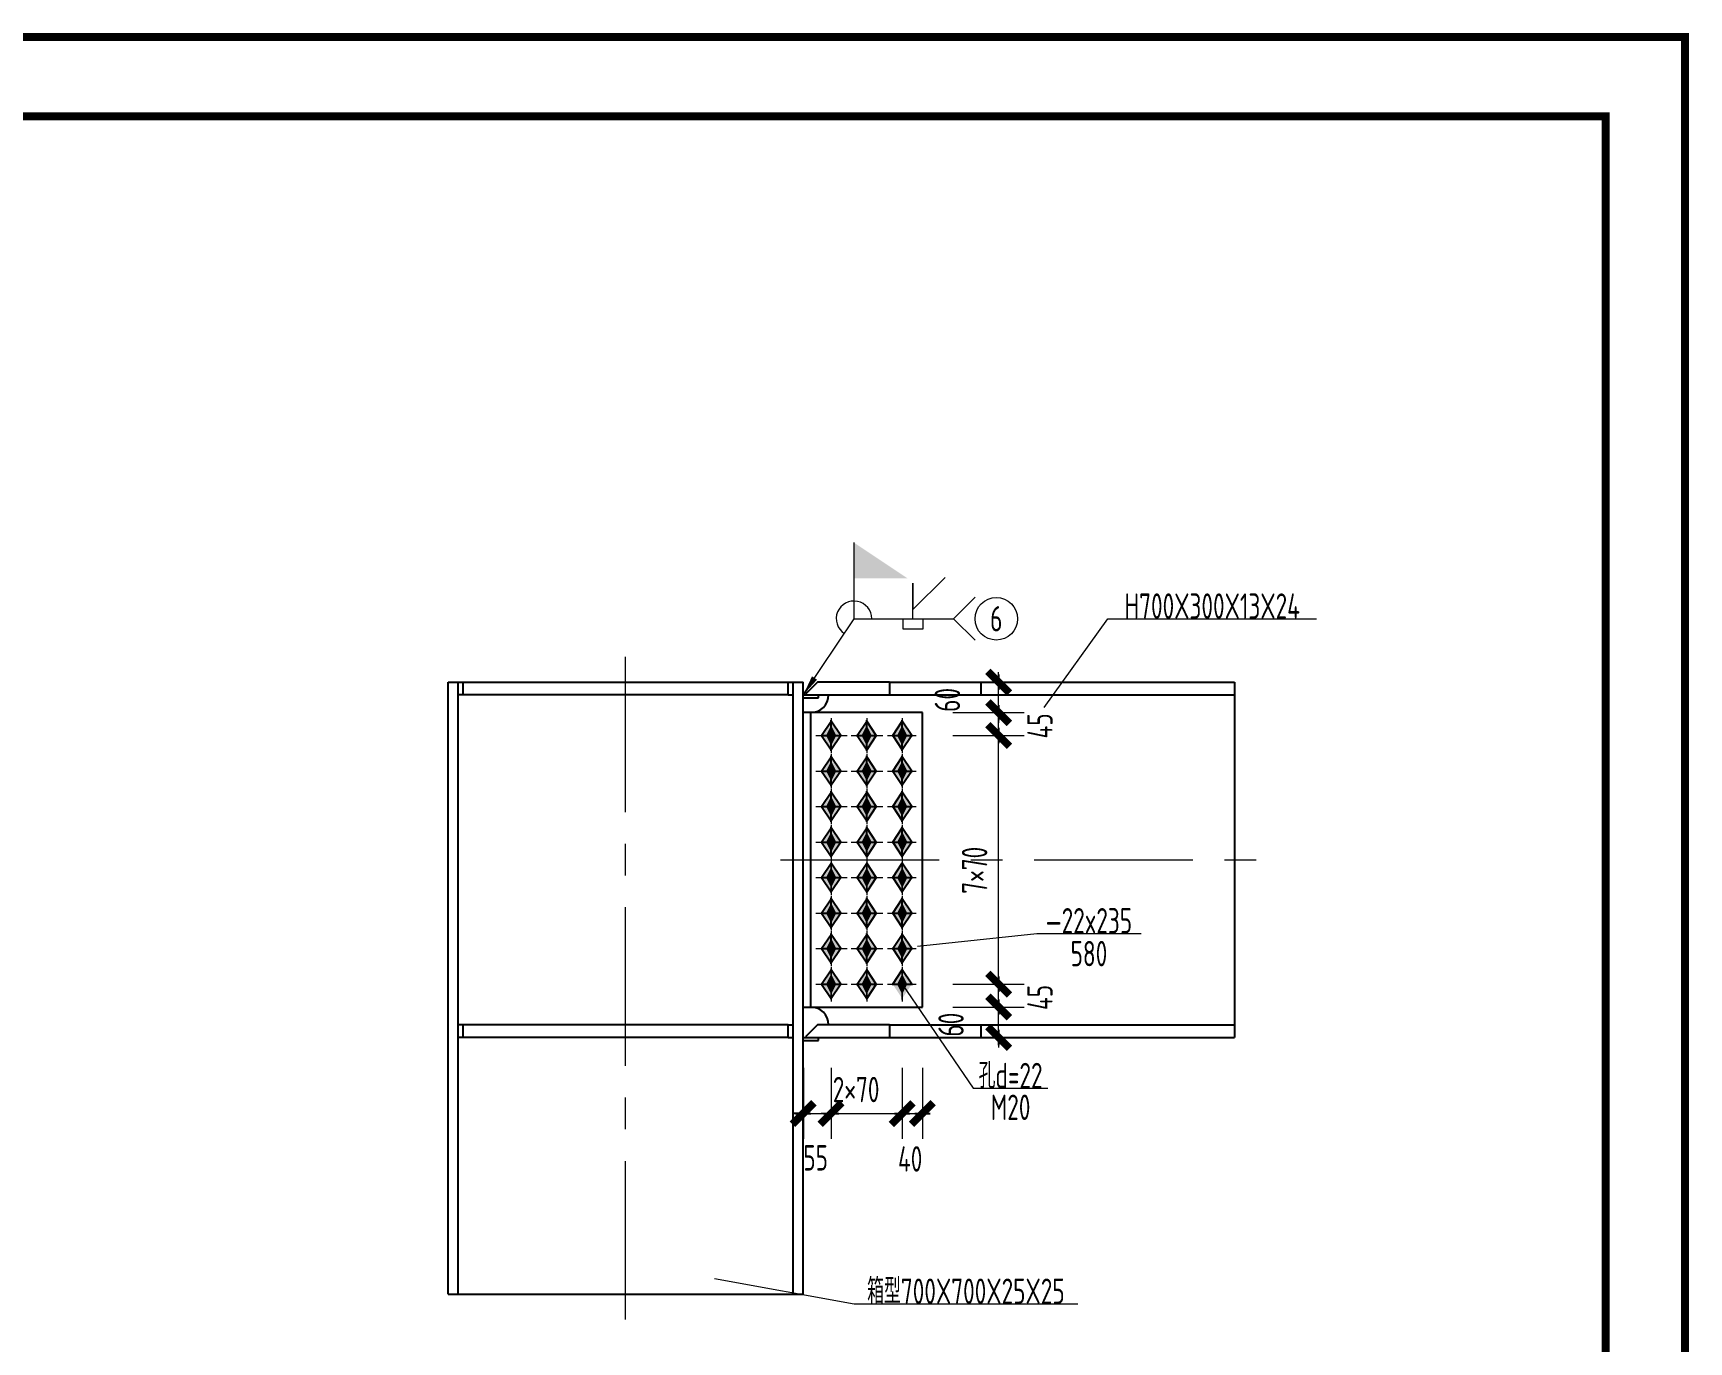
# Model space of a CAD drawing. Extents: x 31132 to 885236, y 345273 to 1212165.
# Drawn here: x 265900 to 278950, y 436797 to 447112 of the extents above; entities that cross this region are included whole.
import ezdxf
from ezdxf.enums import TextEntityAlignment as Align

# ---------------------------------------------------------------- set-up
doc = ezdxf.new("R2010")
doc.units = 0
doc.header["$LTSCALE"] = 1000
doc.linetypes.add('CENTER', pattern=[2, 1.25, -0.25, 0.25, -0.25])
doc.layers.get('0').update_dxf_attribs({"linetype": 'CONTINUOUS'})
doc.layers.add('AXIS', color=253, linetype='CENTER')
doc.layers.add('TK', color=4, linetype='CONTINUOUS')
doc.styles.add('StTextStyle', font='yjkeng.shx', dxfattribs={"width": 0.7, "height": 250, "bigfont": 'yjkchn.shx'})
doc.styles.add('StTextStyleDim', font='yjkeng.shx', dxfattribs={"width": 0.7, "height": 50, "bigfont": 'yjkchn.shx'})

# ---------------------------------------------------------------- blocks, each defined once
blk = doc.blocks.new('Studio2')
blk.add_line((-200, 0), (200, 0))
blk.add_lwpolyline([(-106, -106, 60, 60, 0), (106, 106, 100, 100, 0)], format="xyseb")
blk = doc.blocks.new('_ArchTick')
at = {"color": 0, "linetype": 'ByBlock', "const_width": 0.5}
blk.add_lwpolyline([(-0.71, -0.71), (0.71, 0.71)], dxfattribs=at)

msp = doc.modelspace()

# ---------------------------------------------------------------- linework, layer by layer
at = {"color": 4, "linetype": 'ByBlock', "lineweight": 13}
for p, q in [((272370.06, 442496.09), (272370.06, 443096.09)), ((272834.06, 442568.09), (273088.61, 442822.65)), ((272834.06, 442496.09), (272834.06, 442776.09)), ((272834.06, 442776.09), (272834.06, 442568.09)), ((273323.76, 442665.8), (273154.06, 442496.09)), ((271970.06, 441896.09), (272370.06, 442496.09)), ((272370.06, 442496.09), (273154.06, 442496.09)), ((272754.06, 442496.09), (272754.06, 442416.09)), ((272754.06, 442416.09), (272914.06, 442416.09)), ((272914.06, 442416.09), (272914.06, 442496.09)), ((273154.06, 442496.09), (273323.76, 442326.39)), ((273870.06, 441796.09), (274370.06, 442496.09)), ((274370.06, 442496.09), (276016.46, 442496.09)), ((273510.06, 441996.09), (273510.06, 442076.09)), ((273510.06, 441756.09), (273510.06, 441996.09)), ((272190.06, 441712.71), (272190.06, 441439.48)), ((272470.06, 441712.71), (272470.06, 441439.48)), ((272750.06, 441712.71), (272750.06, 441439.48)), ((273150.06, 441756.09), (273710.06, 441756.09)), ((273150.06, 441756.09), (273710.06, 441756.09)), ((273510.06, 441576.09), (273510.06, 441756.09)), ((273510.06, 441756.09), (273510.06, 441676.09)), ((272068.46, 441576.09), (272317.2, 441576.09)), ((272348.18, 441576.09), (272596.52, 441576.09)), ((272634.16, 441576.09), (272860.04, 441576.09)), ((273150.06, 441576.09), (273710.06, 441576.09)), ((273150.06, 441576.09), (273710.06, 441576.09)), ((273510.06, 439616.09), (273510.06, 441576.09)), ((272190.06, 441432.71), (272190.06, 441159.48)), ((272470.06, 441432.71), (272470.06, 441159.48)), ((272750.06, 441432.71), (272750.06, 441159.48)), ((272068.46, 441296.09), (272317.2, 441296.09)), ((272348.18, 441296.09), (272596.52, 441296.09)), ((272634.16, 441296.09), (272860.04, 441296.09)), ((272190.06, 441152.71), (272190.06, 440879.48)), ((272470.06, 441152.71), (272470.06, 440879.48)), ((272750.06, 441152.71), (272750.06, 440879.48)), ((272068.46, 441016.09), (272317.2, 441016.09)), ((272348.18, 441016.09), (272596.52, 441016.09)), ((272634.16, 441016.09), (272860.04, 441016.09)), ((272190.06, 440872.71), (272190.06, 440599.48)), ((272470.06, 440872.71), (272470.06, 440599.48)), ((272750.06, 440872.71), (272750.06, 440599.48)), ((272068.46, 440736.09), (272317.2, 440736.09)), ((272348.18, 440736.09), (272596.52, 440736.09)), ((272634.16, 440736.09), (272860.04, 440736.09)), ((272190.06, 440592.71), (272190.06, 440319.48)), ((272470.06, 440592.71), (272470.06, 440319.48)), ((272750.06, 440592.71), (272750.06, 440319.48)), ((272190.06, 440336.09), (272190.06, 440576.09)), ((272190.06, 440336.09), (272190.06, 440576.09)), ((272190.06, 440336.09), (272190.06, 440576.09)), ((272470.06, 440336.09), (272470.06, 440576.09)), ((272470.06, 440336.09), (272470.06, 440576.09)), ((272470.06, 440336.09), (272470.06, 440576.09)), ((272750.06, 440336.09), (272750.06, 440576.09)), ((272750.06, 440336.09), (272750.06, 440576.09)), ((272750.06, 440336.09), (272750.06, 440576.09)), ((272068.46, 440456.09), (272317.2, 440456.09)), ((272348.18, 440456.09), (272596.52, 440456.09)), ((272634.16, 440456.09), (272860.04, 440456.09)), ((272190.06, 440312.71), (272190.06, 440039.48)), ((272470.06, 440312.71), (272470.06, 440039.48)), ((272750.06, 440312.71), (272750.06, 440039.48)), ((272068.46, 440176.09), (272317.2, 440176.09)), ((272348.18, 440176.09), (272596.52, 440176.09)), ((272634.16, 440176.09), (272860.04, 440176.09)), ((272190.06, 440032.71), (272190.06, 439759.48)), ((272190.06, 440032.71), (272190.06, 439759.48)), ((272470.06, 440032.71), (272470.06, 439759.48)), ((272750.06, 440032.71), (272750.06, 439759.48)), ((272870.06, 439916.09), (273810.06, 440016.09)), ((273810.06, 440016.09), (274633.26, 440016.09)), ((272068.18, 439896.09), (272316.52, 439896.09)), ((272348.18, 439896.09), (272596.52, 439896.09)), ((272634.16, 439896.09), (272860.04, 439896.09)), ((272190.06, 439752.71), (272190.06, 439479.48)), ((272190.06, 439496.09), (272190.06, 439736.09)), ((272190.06, 439496.09), (272190.06, 439736.09)), ((272190.06, 439496.09), (272190.06, 439736.09)), ((272470.06, 439752.71), (272470.06, 439479.48)), ((272470.06, 439496.09), (272470.06, 439736.09)), ((272470.06, 439496.09), (272470.06, 439736.09)), ((272470.06, 439496.09), (272470.06, 439736.09)), ((272750.06, 439752.71), (272750.06, 439479.48)), ((272750.06, 439496.09), (272750.06, 439736.09)), ((272750.06, 439496.09), (272750.06, 439736.09)), ((272750.06, 439496.09), (272750.06, 439736.09)), ((272068.46, 439616.09), (272317.2, 439616.09)), ((272348.18, 439616.09), (272596.52, 439616.09)), ((272634.16, 439616.09), (272860.04, 439616.09)), ((272750.06, 439616.09), (273310.06, 438796.09)), ((273150.06, 439616.09), (273710.06, 439616.09)), ((273150.06, 439616.09), (273710.06, 439616.09)), ((273510.06, 439436.09), (273510.06, 439616.09)), ((273150.06, 439436.09), (273710.06, 439436.09)), ((273150.06, 439436.09), (273710.06, 439436.09)), ((273510.06, 439436.09), (273510.06, 439516.09)), ((273510.06, 439196.09), (273510.06, 439436.09)), ((273510.06, 439196.09), (273510.06, 439116.09)), ((272190.06, 438956.09), (272190.06, 438396.09)), ((272190.06, 438956.09), (272190.06, 438396.09)), ((272750.06, 438956.09), (272750.06, 438396.09)), ((272750.06, 438956.09), (272750.06, 438396.09)), ((272910.06, 438956.09), (272910.06, 438396.09)), ((273310.06, 438796.09), (273898.06, 438796.09)), ((271970.06, 438596.09), (272190.06, 438596.09)), ((272190.06, 438596.09), (272110.06, 438596.09)), ((272190.06, 438596.09), (272270.06, 438596.09)), ((272190.06, 438596.09), (272750.06, 438596.09)), ((272750.06, 438596.09), (272830.06, 438596.09)), ((272750.06, 438596.09), (272910.06, 438596.09)), ((271270.06, 437296.09), (272370.06, 437096.09)), ((272370.06, 437096.09), (274134.06, 437096.09))]:
    msp.add_line(p, q, dxfattribs=at)
at = {"color": 4, "linetype": 'ByBlock'}
for p, q in [((271970.06, 441896.09), (272058.81, 442029.22)), ((269170.06, 437172.09), (269170.06, 441996.09)), ((269170.06, 441996.09), (271970.06, 441996.09)), ((269250.06, 437172.09), (269250.06, 441996.09)), ((269290.06, 441896.09), (269250.06, 441896.09)), ((269290.06, 441896.09), (269290.06, 441996.09)), ((271850.06, 441896.09), (269290.06, 441896.09)), ((271850.06, 441896.09), (271850.06, 441996.09)), ((271850.06, 441896.09), (271890.06, 441896.09)), ((271890.06, 437172.09), (271890.06, 441996.09)), ((271970.06, 437172.09), (271970.06, 441996.09)), ((271970.06, 441896.09), (272090.06, 441896.09)), ((272082.06, 441996.09), (271990.06, 441904.09)), ((271990.06, 441904.09), (271990.06, 441896.09)), ((271990.06, 441896.09), (272650.06, 441896.09)), ((272650.06, 441996.09), (272082.06, 441996.09)), ((272090.06, 441872.09), (272090.06, 441896.09)), ((272650.06, 441996.09), (272650.06, 441896.09)), ((272650.06, 441996.09), (273370.06, 441996.09)), ((272650.06, 441896.09), (273370.06, 441896.09)), ((273150.06, 441996.09), (273710.06, 441996.09)), ((273370.06, 441996.09), (275370.06, 441996.09)), ((273370.06, 441996.09), (273370.06, 441896.09)), ((273370.06, 441896.09), (275370.06, 441896.09)), ((275370.06, 441996.09), (275370.06, 441896.09)), ((275370.06, 441896.09), (275370.06, 439296.09)), ((271970.06, 441872.09), (272090.06, 441872.09)), ((272030.06, 441756.09), (271970.06, 441756.09)), ((272910.06, 441756.09), (271970.06, 441756.09)), ((272030.06, 439436.09), (272030.06, 441756.09)), ((272115.06, 441576.09), (272190.06, 441688.59)), ((272190.06, 441456.09), (272190.06, 441696.09)), ((272190.06, 441456.09), (272190.06, 441696.09)), ((272190.06, 441456.09), (272190.06, 441696.09)), ((272265.06, 441576.09), (272190.06, 441688.59)), ((272395.06, 441576.09), (272470.06, 441688.59)), ((272470.06, 441456.09), (272470.06, 441696.09)), ((272470.06, 441456.09), (272470.06, 441696.09)), ((272470.06, 441456.09), (272470.06, 441696.09)), ((272545.06, 441576.09), (272470.06, 441688.59)), ((272675.06, 441576.09), (272750.06, 441688.59)), ((272750.06, 441456.09), (272750.06, 441696.09)), ((272750.06, 441456.09), (272750.06, 441696.09)), ((272750.06, 441456.09), (272750.06, 441696.09)), ((272825.06, 441576.09), (272750.06, 441688.59)), ((272910.06, 439436.09), (272910.06, 441756.09)), ((272110.06, 441576.09), (272270.06, 441576.09)), ((272110.06, 441576.09), (272270.06, 441576.09)), ((272110.06, 441576.09), (272270.06, 441576.09)), ((272115.06, 441576.09), (272190.06, 441463.59)), ((272265.06, 441576.09), (272190.06, 441463.59)), ((272390.06, 441576.09), (272550.06, 441576.09)), ((272390.06, 441576.09), (272550.06, 441576.09)), ((272390.06, 441576.09), (272550.06, 441576.09)), ((272395.06, 441576.09), (272470.06, 441463.59)), ((272545.06, 441576.09), (272470.06, 441463.59)), ((272670.06, 441576.09), (272830.06, 441576.09)), ((272670.06, 441576.09), (272830.06, 441576.09)), ((272670.06, 441576.09), (272830.06, 441576.09)), ((272675.06, 441576.09), (272750.06, 441463.59)), ((272825.06, 441576.09), (272750.06, 441463.59)), ((272115.06, 441296.09), (272190.06, 441408.59)), ((272190.06, 441176.09), (272190.06, 441416.09)), ((272190.06, 441176.09), (272190.06, 441416.09)), ((272190.06, 441176.09), (272190.06, 441416.09)), ((272265.06, 441296.09), (272190.06, 441408.59)), ((272395.06, 441296.09), (272470.06, 441408.59)), ((272470.06, 441176.09), (272470.06, 441416.09)), ((272470.06, 441176.09), (272470.06, 441416.09)), ((272470.06, 441176.09), (272470.06, 441416.09)), ((272545.06, 441296.09), (272470.06, 441408.59)), ((272675.06, 441296.09), (272750.06, 441408.59)), ((272750.06, 441176.09), (272750.06, 441416.09)), ((272750.06, 441176.09), (272750.06, 441416.09)), ((272750.06, 441176.09), (272750.06, 441416.09)), ((272825.06, 441296.09), (272750.06, 441408.59)), ((272110.06, 441296.09), (272270.06, 441296.09)), ((272110.06, 441296.09), (272270.06, 441296.09)), ((272110.06, 441296.09), (272270.06, 441296.09)), ((272115.06, 441296.09), (272190.06, 441183.59)), ((272265.06, 441296.09), (272190.06, 441183.59)), ((272390.06, 441296.09), (272550.06, 441296.09)), ((272390.06, 441296.09), (272550.06, 441296.09)), ((272390.06, 441296.09), (272550.06, 441296.09)), ((272395.06, 441296.09), (272470.06, 441183.59)), ((272545.06, 441296.09), (272470.06, 441183.59)), ((272670.06, 441296.09), (272830.06, 441296.09)), ((272670.06, 441296.09), (272830.06, 441296.09)), ((272670.06, 441296.09), (272830.06, 441296.09)), ((272675.06, 441296.09), (272750.06, 441183.59)), ((272825.06, 441296.09), (272750.06, 441183.59)), ((272115.06, 441016.09), (272190.06, 441128.59)), ((272190.06, 440896.09), (272190.06, 441136.09)), ((272190.06, 440896.09), (272190.06, 441136.09)), ((272190.06, 440896.09), (272190.06, 441136.09)), ((272265.06, 441016.09), (272190.06, 441128.59)), ((272395.06, 441016.09), (272470.06, 441128.59)), ((272470.06, 440896.09), (272470.06, 441136.09)), ((272470.06, 440896.09), (272470.06, 441136.09)), ((272470.06, 440896.09), (272470.06, 441136.09)), ((272545.06, 441016.09), (272470.06, 441128.59)), ((272675.06, 441016.09), (272750.06, 441128.59)), ((272750.06, 440896.09), (272750.06, 441136.09)), ((272750.06, 440896.09), (272750.06, 441136.09)), ((272750.06, 440896.09), (272750.06, 441136.09)), ((272825.06, 441016.09), (272750.06, 441128.59)), ((272110.06, 441016.09), (272270.06, 441016.09)), ((272110.06, 441016.09), (272270.06, 441016.09)), ((272110.06, 441016.09), (272270.06, 441016.09)), ((272115.06, 441016.09), (272190.06, 440903.59)), ((272265.06, 441016.09), (272190.06, 440903.59)), ((272390.06, 441016.09), (272550.06, 441016.09)), ((272390.06, 441016.09), (272550.06, 441016.09)), ((272390.06, 441016.09), (272550.06, 441016.09)), ((272395.06, 441016.09), (272470.06, 440903.59)), ((272545.06, 441016.09), (272470.06, 440903.59)), ((272670.06, 441016.09), (272830.06, 441016.09)), ((272670.06, 441016.09), (272830.06, 441016.09)), ((272670.06, 441016.09), (272830.06, 441016.09)), ((272675.06, 441016.09), (272750.06, 440903.59)), ((272825.06, 441016.09), (272750.06, 440903.59)), ((272115.06, 440736.09), (272190.06, 440848.59)), ((272190.06, 440616.09), (272190.06, 440856.09)), ((272190.06, 440616.09), (272190.06, 440856.09)), ((272190.06, 440616.09), (272190.06, 440856.09)), ((272265.06, 440736.09), (272190.06, 440848.59)), ((272395.06, 440736.09), (272470.06, 440848.59)), ((272470.06, 440616.09), (272470.06, 440856.09)), ((272470.06, 440616.09), (272470.06, 440856.09)), ((272470.06, 440616.09), (272470.06, 440856.09)), ((272545.06, 440736.09), (272470.06, 440848.59)), ((272675.06, 440736.09), (272750.06, 440848.59)), ((272750.06, 440616.09), (272750.06, 440856.09)), ((272750.06, 440616.09), (272750.06, 440856.09)), ((272750.06, 440616.09), (272750.06, 440856.09)), ((272825.06, 440736.09), (272750.06, 440848.59)), ((272110.06, 440736.09), (272270.06, 440736.09)), ((272110.06, 440736.09), (272270.06, 440736.09)), ((272110.06, 440736.09), (272270.06, 440736.09)), ((272115.06, 440736.09), (272190.06, 440623.59)), ((272265.06, 440736.09), (272190.06, 440623.59)), ((272390.06, 440736.09), (272550.06, 440736.09)), ((272390.06, 440736.09), (272550.06, 440736.09)), ((272390.06, 440736.09), (272550.06, 440736.09)), ((272395.06, 440736.09), (272470.06, 440623.59)), ((272545.06, 440736.09), (272470.06, 440623.59)), ((272670.06, 440736.09), (272830.06, 440736.09)), ((272670.06, 440736.09), (272830.06, 440736.09)), ((272670.06, 440736.09), (272830.06, 440736.09)), ((272675.06, 440736.09), (272750.06, 440623.59)), ((272825.06, 440736.09), (272750.06, 440623.59)), ((272115.06, 440456.09), (272190.06, 440568.59)), ((272265.06, 440456.09), (272190.06, 440568.59)), ((272395.06, 440456.09), (272470.06, 440568.59)), ((272545.06, 440456.09), (272470.06, 440568.59)), ((272675.06, 440456.09), (272750.06, 440568.59)), ((272825.06, 440456.09), (272750.06, 440568.59)), ((272110.06, 440456.09), (272270.06, 440456.09)), ((272110.06, 440456.09), (272270.06, 440456.09)), ((272110.06, 440456.09), (272270.06, 440456.09)), ((272115.06, 440456.09), (272190.06, 440343.59)), ((272265.06, 440456.09), (272190.06, 440343.59)), ((272390.06, 440456.09), (272550.06, 440456.09)), ((272390.06, 440456.09), (272550.06, 440456.09)), ((272390.06, 440456.09), (272550.06, 440456.09)), ((272395.06, 440456.09), (272470.06, 440343.59)), ((272545.06, 440456.09), (272470.06, 440343.59)), ((272670.06, 440456.09), (272830.06, 440456.09)), ((272670.06, 440456.09), (272830.06, 440456.09)), ((272670.06, 440456.09), (272830.06, 440456.09)), ((272675.06, 440456.09), (272750.06, 440343.59)), ((272825.06, 440456.09), (272750.06, 440343.59)), ((272115.06, 440176.09), (272190.06, 440288.59)), ((272190.06, 440056.09), (272190.06, 440296.09)), ((272190.06, 440056.09), (272190.06, 440296.09)), ((272190.06, 440056.09), (272190.06, 440296.09)), ((272265.06, 440176.09), (272190.06, 440288.59)), ((272395.06, 440176.09), (272470.06, 440288.59)), ((272470.06, 440056.09), (272470.06, 440296.09)), ((272470.06, 440056.09), (272470.06, 440296.09)), ((272470.06, 440056.09), (272470.06, 440296.09)), ((272545.06, 440176.09), (272470.06, 440288.59)), ((272675.06, 440176.09), (272750.06, 440288.59)), ((272750.06, 440056.09), (272750.06, 440296.09)), ((272750.06, 440056.09), (272750.06, 440296.09)), ((272750.06, 440056.09), (272750.06, 440296.09)), ((272825.06, 440176.09), (272750.06, 440288.59)), ((272110.06, 440176.09), (272270.06, 440176.09)), ((272110.06, 440176.09), (272270.06, 440176.09)), ((272110.06, 440176.09), (272270.06, 440176.09)), ((272115.06, 440176.09), (272190.06, 440063.59)), ((272265.06, 440176.09), (272190.06, 440063.59)), ((272390.06, 440176.09), (272550.06, 440176.09)), ((272390.06, 440176.09), (272550.06, 440176.09)), ((272390.06, 440176.09), (272550.06, 440176.09)), ((272395.06, 440176.09), (272470.06, 440063.59)), ((272545.06, 440176.09), (272470.06, 440063.59)), ((272670.06, 440176.09), (272830.06, 440176.09)), ((272670.06, 440176.09), (272830.06, 440176.09)), ((272670.06, 440176.09), (272830.06, 440176.09)), ((272675.06, 440176.09), (272750.06, 440063.59)), ((272825.06, 440176.09), (272750.06, 440063.59)), ((272115.06, 439896.09), (272190.06, 440008.59)), ((272190.06, 439776.09), (272190.06, 440016.09)), ((272190.06, 439776.09), (272190.06, 440016.09)), ((272190.06, 439776.09), (272190.06, 440016.09)), ((272265.06, 439896.09), (272190.06, 440008.59)), ((272395.06, 439896.09), (272470.06, 440008.59)), ((272470.06, 439776.09), (272470.06, 440016.09)), ((272470.06, 439776.09), (272470.06, 440016.09)), ((272470.06, 439776.09), (272470.06, 440016.09)), ((272545.06, 439896.09), (272470.06, 440008.59)), ((272675.06, 439896.09), (272750.06, 440008.59)), ((272750.06, 439776.09), (272750.06, 440016.09)), ((272750.06, 439776.09), (272750.06, 440016.09)), ((272750.06, 439776.09), (272750.06, 440016.09)), ((272825.06, 439896.09), (272750.06, 440008.59)), ((272110.06, 439896.09), (272270.06, 439896.09)), ((272115.06, 439896.09), (272190.06, 439783.59)), ((272265.06, 439896.09), (272190.06, 439783.59)), ((272390.06, 439896.09), (272550.06, 439896.09)), ((272390.06, 439896.09), (272550.06, 439896.09)), ((272390.06, 439896.09), (272550.06, 439896.09)), ((272395.06, 439896.09), (272470.06, 439783.59)), ((272545.06, 439896.09), (272470.06, 439783.59)), ((272670.06, 439896.09), (272830.06, 439896.09)), ((272670.06, 439896.09), (272830.06, 439896.09)), ((272670.06, 439896.09), (272830.06, 439896.09)), ((272675.06, 439896.09), (272750.06, 439783.59)), ((272825.06, 439896.09), (272750.06, 439783.59)), ((272115.06, 439616.09), (272190.06, 439728.59)), ((272265.06, 439616.09), (272190.06, 439728.59)), ((272395.06, 439616.09), (272470.06, 439728.59)), ((272545.06, 439616.09), (272470.06, 439728.59)), ((272675.06, 439616.09), (272750.06, 439728.59)), ((272825.06, 439616.09), (272750.06, 439728.59)), ((272110.06, 439616.09), (272270.06, 439616.09)), ((272110.06, 439616.09), (272270.06, 439616.09)), ((272110.06, 439616.09), (272270.06, 439616.09)), ((272115.06, 439616.09), (272190.06, 439503.59)), ((272265.06, 439616.09), (272190.06, 439503.59)), ((272390.06, 439616.09), (272550.06, 439616.09)), ((272390.06, 439616.09), (272550.06, 439616.09)), ((272390.06, 439616.09), (272550.06, 439616.09)), ((272395.06, 439616.09), (272470.06, 439503.59)), ((272545.06, 439616.09), (272470.06, 439503.59)), ((272670.06, 439616.09), (272830.06, 439616.09)), ((271970.06, 439436.09), (272030.06, 439436.09)), ((271970.06, 439436.09), (272910.06, 439436.09)), ((269290.06, 439296.09), (269250.06, 439296.09)), ((269290.06, 439196.09), (269290.06, 439296.09)), ((271850.06, 439296.09), (269290.06, 439296.09)), ((271850.06, 439196.09), (271850.06, 439296.09)), ((271850.06, 439296.09), (271890.06, 439296.09)), ((272082.06, 439296.09), (271990.06, 439204.09)), ((272650.06, 439296.09), (272082.06, 439296.09)), ((272650.06, 439296.09), (272650.06, 439196.09)), ((272650.06, 439296.09), (273370.06, 439296.09)), ((273370.06, 439296.09), (275370.06, 439296.09)), ((273370.06, 439296.09), (273370.06, 439196.09)), ((275370.06, 439296.09), (275370.06, 439196.09)), ((269290.06, 439196.09), (269250.06, 439196.09)), ((271850.06, 439196.09), (269290.06, 439196.09)), ((271850.06, 439196.09), (271890.06, 439196.09)), ((271970.06, 439196.09), (272090.06, 439196.09)), ((271970.06, 439172.09), (272090.06, 439172.09)), ((271990.06, 439204.09), (271990.06, 439196.09)), ((271990.06, 439196.09), (272650.06, 439196.09)), ((272090.06, 439172.09), (272090.06, 439196.09)), ((272650.06, 439196.09), (273370.06, 439196.09)), ((273150.06, 439196.09), (273710.06, 439196.09)), ((273370.06, 439196.09), (275370.06, 439196.09)), ((271970.06, 438956.09), (271970.06, 438396.09)), ((271970.06, 438596.09), (271890.06, 438596.09)), ((269170.06, 437172.09), (271970.06, 437172.09))]:
    msp.add_line(p, q, dxfattribs=at)
at = {"color": 4, "linetype": 'ByBlock', "lineweight": 13}
msp.add_lwpolyline([(271970.06, 441896.09, 0, 48, 0), (272058.81, 442029.22, 48, 48, 0)], format="xyseb", dxfattribs=at)
msp.add_circle((273491.76, 442496.09), 168, dxfattribs=at)
msp.add_arc((272370.06, 442496.09), 140, 0, 236.309932, dxfattribs=at)
at = {"color": 4, "linetype": 'ByBlock'}
for centre, start, end in [((272030.06, 441896.09), 270, 0), ((272030.06, 441896.09), 270, 0), ((272030.06, 439296.09), 0, 90)]:
    msp.add_arc(centre, 140, start, end, dxfattribs=at)
at = {"color": 4, "linetype": 'ByBlock', "lineweight": 13}
msp.add_solid([(272370.06, 443096.09), (272370.06, 442816.09), (272790.06, 442816.09)], dxfattribs=at)
at = {"color": 4, "linetype": 'ByBlock'}
for points in [[(272115.06, 441576.09), (272190.06, 441688.59), (272190.06, 441463.59), (272265.06, 441576.09)], [(272150.06, 441576.09), (272190.06, 441656.09), (272190.06, 441496.09), (272230.06, 441576.09)], [(272150.06, 441576.09), (272190.06, 441656.09), (272190.06, 441496.09), (272230.06, 441576.09)], [(272150.06, 441576.09), (272190.06, 441656.09), (272190.06, 441496.09), (272230.06, 441576.09)], [(272395.06, 441576.09), (272470.06, 441688.59), (272470.06, 441463.59), (272545.06, 441576.09)], [(272430.06, 441576.09), (272470.06, 441656.09), (272470.06, 441496.09), (272510.06, 441576.09)], [(272430.06, 441576.09), (272470.06, 441656.09), (272470.06, 441496.09), (272510.06, 441576.09)], [(272430.06, 441576.09), (272470.06, 441656.09), (272470.06, 441496.09), (272510.06, 441576.09)], [(272675.06, 441576.09), (272750.06, 441688.59), (272750.06, 441463.59), (272825.06, 441576.09)], [(272710.06, 441576.09), (272750.06, 441656.09), (272750.06, 441496.09), (272790.06, 441576.09)], [(272710.06, 441576.09), (272750.06, 441656.09), (272750.06, 441496.09), (272790.06, 441576.09)], [(272710.06, 441576.09), (272750.06, 441656.09), (272750.06, 441496.09), (272790.06, 441576.09)], [(272115.06, 441296.09), (272190.06, 441408.59), (272190.06, 441183.59), (272265.06, 441296.09)], [(272150.06, 441296.09), (272190.06, 441376.09), (272190.06, 441216.09), (272230.06, 441296.09)], [(272150.06, 441296.09), (272190.06, 441376.09), (272190.06, 441216.09), (272230.06, 441296.09)], [(272150.06, 441296.09), (272190.06, 441376.09), (272190.06, 441216.09), (272230.06, 441296.09)], [(272395.06, 441296.09), (272470.06, 441408.59), (272470.06, 441183.59), (272545.06, 441296.09)], [(272430.06, 441296.09), (272470.06, 441376.09), (272470.06, 441216.09), (272510.06, 441296.09)], [(272430.06, 441296.09), (272470.06, 441376.09), (272470.06, 441216.09), (272510.06, 441296.09)], [(272430.06, 441296.09), (272470.06, 441376.09), (272470.06, 441216.09), (272510.06, 441296.09)], [(272675.06, 441296.09), (272750.06, 441408.59), (272750.06, 441183.59), (272825.06, 441296.09)], [(272710.06, 441296.09), (272750.06, 441376.09), (272750.06, 441216.09), (272790.06, 441296.09)], [(272710.06, 441296.09), (272750.06, 441376.09), (272750.06, 441216.09), (272790.06, 441296.09)], [(272710.06, 441296.09), (272750.06, 441376.09), (272750.06, 441216.09), (272790.06, 441296.09)], [(272115.06, 441016.09), (272190.06, 441128.59), (272190.06, 440903.59), (272265.06, 441016.09)], [(272395.06, 441016.09), (272470.06, 441128.59), (272470.06, 440903.59), (272545.06, 441016.09)], [(272675.06, 441016.09), (272750.06, 441128.59), (272750.06, 440903.59), (272825.06, 441016.09)], [(272150.06, 441016.09), (272190.06, 441096.09), (272190.06, 440936.09), (272230.06, 441016.09)], [(272150.06, 441016.09), (272190.06, 441096.09), (272190.06, 440936.09), (272230.06, 441016.09)], [(272150.06, 441016.09), (272190.06, 441096.09), (272190.06, 440936.09), (272230.06, 441016.09)], [(272430.06, 441016.09), (272470.06, 441096.09), (272470.06, 440936.09), (272510.06, 441016.09)], [(272430.06, 441016.09), (272470.06, 441096.09), (272470.06, 440936.09), (272510.06, 441016.09)], [(272430.06, 441016.09), (272470.06, 441096.09), (272470.06, 440936.09), (272510.06, 441016.09)], [(272710.06, 441016.09), (272750.06, 441096.09), (272750.06, 440936.09), (272790.06, 441016.09)], [(272710.06, 441016.09), (272750.06, 441096.09), (272750.06, 440936.09), (272790.06, 441016.09)], [(272710.06, 441016.09), (272750.06, 441096.09), (272750.06, 440936.09), (272790.06, 441016.09)], [(272115.06, 440736.09), (272190.06, 440848.59), (272190.06, 440623.59), (272265.06, 440736.09)], [(272395.06, 440736.09), (272470.06, 440848.59), (272470.06, 440623.59), (272545.06, 440736.09)], [(272675.06, 440736.09), (272750.06, 440848.59), (272750.06, 440623.59), (272825.06, 440736.09)], [(272150.06, 440736.09), (272190.06, 440816.09), (272190.06, 440656.09), (272230.06, 440736.09)], [(272150.06, 440736.09), (272190.06, 440816.09), (272190.06, 440656.09), (272230.06, 440736.09)], [(272150.06, 440736.09), (272190.06, 440816.09), (272190.06, 440656.09), (272230.06, 440736.09)], [(272430.06, 440736.09), (272470.06, 440816.09), (272470.06, 440656.09), (272510.06, 440736.09)], [(272430.06, 440736.09), (272470.06, 440816.09), (272470.06, 440656.09), (272510.06, 440736.09)], [(272430.06, 440736.09), (272470.06, 440816.09), (272470.06, 440656.09), (272510.06, 440736.09)], [(272710.06, 440736.09), (272750.06, 440816.09), (272750.06, 440656.09), (272790.06, 440736.09)], [(272710.06, 440736.09), (272750.06, 440816.09), (272750.06, 440656.09), (272790.06, 440736.09)], [(272710.06, 440736.09), (272750.06, 440816.09), (272750.06, 440656.09), (272790.06, 440736.09)], [(272115.06, 440456.09), (272190.06, 440568.59), (272190.06, 440343.59), (272265.06, 440456.09)], [(272150.06, 440456.09), (272190.06, 440536.09), (272190.06, 440376.09), (272230.06, 440456.09)], [(272150.06, 440456.09), (272190.06, 440536.09), (272190.06, 440376.09), (272230.06, 440456.09)], [(272150.06, 440456.09), (272190.06, 440536.09), (272190.06, 440376.09), (272230.06, 440456.09)], [(272395.06, 440456.09), (272470.06, 440568.59), (272470.06, 440343.59), (272545.06, 440456.09)], [(272430.06, 440456.09), (272470.06, 440536.09), (272470.06, 440376.09), (272510.06, 440456.09)], [(272430.06, 440456.09), (272470.06, 440536.09), (272470.06, 440376.09), (272510.06, 440456.09)], [(272430.06, 440456.09), (272470.06, 440536.09), (272470.06, 440376.09), (272510.06, 440456.09)], [(272675.06, 440456.09), (272750.06, 440568.59), (272750.06, 440343.59), (272825.06, 440456.09)], [(272710.06, 440456.09), (272750.06, 440536.09), (272750.06, 440376.09), (272790.06, 440456.09)], [(272710.06, 440456.09), (272750.06, 440536.09), (272750.06, 440376.09), (272790.06, 440456.09)], [(272710.06, 440456.09), (272750.06, 440536.09), (272750.06, 440376.09), (272790.06, 440456.09)], [(272115.06, 440176.09), (272190.06, 440288.59), (272190.06, 440063.59), (272265.06, 440176.09)], [(272150.06, 440176.09), (272190.06, 440256.09), (272190.06, 440096.09), (272230.06, 440176.09)], [(272150.06, 440176.09), (272190.06, 440256.09), (272190.06, 440096.09), (272230.06, 440176.09)], [(272150.06, 440176.09), (272190.06, 440256.09), (272190.06, 440096.09), (272230.06, 440176.09)], [(272395.06, 440176.09), (272470.06, 440288.59), (272470.06, 440063.59), (272545.06, 440176.09)], [(272430.06, 440176.09), (272470.06, 440256.09), (272470.06, 440096.09), (272510.06, 440176.09)], [(272430.06, 440176.09), (272470.06, 440256.09), (272470.06, 440096.09), (272510.06, 440176.09)], [(272430.06, 440176.09), (272470.06, 440256.09), (272470.06, 440096.09), (272510.06, 440176.09)], [(272675.06, 440176.09), (272750.06, 440288.59), (272750.06, 440063.59), (272825.06, 440176.09)], [(272710.06, 440176.09), (272750.06, 440256.09), (272750.06, 440096.09), (272790.06, 440176.09)], [(272710.06, 440176.09), (272750.06, 440256.09), (272750.06, 440096.09), (272790.06, 440176.09)], [(272710.06, 440176.09), (272750.06, 440256.09), (272750.06, 440096.09), (272790.06, 440176.09)], [(272115.06, 439896.09), (272190.06, 440008.59), (272190.06, 439783.59), (272265.06, 439896.09)], [(272150.06, 439896.09), (272190.06, 439976.09), (272190.06, 439816.09), (272230.06, 439896.09)], [(272150.06, 439896.09), (272190.06, 439976.09), (272190.06, 439816.09), (272230.06, 439896.09)], [(272150.06, 439896.09), (272190.06, 439976.09), (272190.06, 439816.09), (272230.06, 439896.09)], [(272395.06, 439896.09), (272470.06, 440008.59), (272470.06, 439783.59), (272545.06, 439896.09)], [(272430.06, 439896.09), (272470.06, 439976.09), (272470.06, 439816.09), (272510.06, 439896.09)], [(272430.06, 439896.09), (272470.06, 439976.09), (272470.06, 439816.09), (272510.06, 439896.09)], [(272430.06, 439896.09), (272470.06, 439976.09), (272470.06, 439816.09), (272510.06, 439896.09)], [(272675.06, 439896.09), (272750.06, 440008.59), (272750.06, 439783.59), (272825.06, 439896.09)], [(272710.06, 439896.09), (272750.06, 439976.09), (272750.06, 439816.09), (272790.06, 439896.09)], [(272710.06, 439896.09), (272750.06, 439976.09), (272750.06, 439816.09), (272790.06, 439896.09)], [(272710.06, 439896.09), (272750.06, 439976.09), (272750.06, 439816.09), (272790.06, 439896.09)], [(272115.06, 439616.09), (272190.06, 439728.59), (272190.06, 439503.59), (272265.06, 439616.09)], [(272150.06, 439616.09), (272190.06, 439696.09), (272190.06, 439536.09), (272230.06, 439616.09)], [(272150.06, 439616.09), (272190.06, 439696.09), (272190.06, 439536.09), (272230.06, 439616.09)], [(272150.06, 439616.09), (272190.06, 439696.09), (272190.06, 439536.09), (272230.06, 439616.09)], [(272395.06, 439616.09), (272470.06, 439728.59), (272470.06, 439503.59), (272545.06, 439616.09)], [(272430.06, 439616.09), (272470.06, 439696.09), (272470.06, 439536.09), (272510.06, 439616.09)], [(272430.06, 439616.09), (272470.06, 439696.09), (272470.06, 439536.09), (272510.06, 439616.09)], [(272430.06, 439616.09), (272470.06, 439696.09), (272470.06, 439536.09), (272510.06, 439616.09)], [(272675.06, 439616.09), (272750.06, 439728.59), (272750.06, 439503.59), (272825.06, 439616.09)], [(272710.06, 439616.09), (272750.06, 439696.09), (272750.06, 439536.09), (272790.06, 439616.09)], [(272710.06, 439616.09), (272750.06, 439696.09), (272750.06, 439536.09), (272790.06, 439616.09)], [(272710.06, 439616.09), (272750.06, 439696.09), (272750.06, 439536.09), (272790.06, 439616.09)]]:
    msp.add_solid(points, dxfattribs=at)
at = {"layer": 'AXIS', "lineweight": 9}
for p, q in [((270570.06, 436972.09), (270570.06, 442196.09)), ((271790.06, 440596.09), (275570.06, 440596.09))]:
    msp.add_line(p, q, dxfattribs=at)
at = {"layer": 'TK', "const_width": 62.5}
for points in [[(226419.19, 409955.9), (226419.19, 447080.9), (278919.19, 447080.9), (278919.19, 409955.9)], [(229544.19, 410580.9), (229544.19, 446455.9), (278294.19, 446455.9), (278294.19, 410580.9)]]:
    msp.add_lwpolyline(points, close=True, dxfattribs=at)

# ---------------------------------------------------------------- block references
at = {"color": 4, "linetype": 'ByBlock', "lineweight": 13, "rotation": 270}
for name, p, xscale, yscale, zscale in [('_ArchTick', (273510.06, 441996.09), 120, 120, 120), ('Studio2', (273510.06, 441996.09), 0.3, 0.3, 0.3), ('_ArchTick', (273510.06, 441756.09), 120, 120, 120), ('Studio2', (273510.06, 441756.09), 0.3, 0.3, 0.3), ('_ArchTick', (273510.06, 441576.09), 120, 120, 120), ('Studio2', (273510.06, 441576.09), 0.3, 0.3, 0.3), ('_ArchTick', (273510.06, 439616.09), 120, 120, 120), ('Studio2', (273510.06, 439616.09), 0.3, 0.3, 0.3), ('_ArchTick', (273510.06, 439436.09), 120, 120, 120), ('Studio2', (273510.06, 439436.09), 0.3, 0.3, 0.3), ('_ArchTick', (273510.06, 439196.09), 120, 120, 120), ('Studio2', (273510.06, 439196.09), 0.3, 0.3, 0.3)]:
    msp.add_blockref(name, p, dxfattribs=dict(at, xscale=xscale, yscale=yscale, zscale=zscale))
at = {"color": 4, "linetype": 'ByBlock', "lineweight": 13}
for name, p, xscale, yscale, zscale in [('_ArchTick', (271969.46, 438596.69), 120, 120, 120), ('Studio2', (271969.46, 438596.09), 0.3, 0.3, 0.3), ('_ArchTick', (272188.86, 438596.09), 120, 120, 120), ('Studio2', (272189.46, 438596.09), 0.3, 0.3, 0.3), ('_ArchTick', (272749.46, 438596.09), 120, 120, 120), ('Studio2', (272749.46, 438596.09), 0.3, 0.3, 0.3), ('_ArchTick', (272908.86, 438596.09), 120, 120, 120), ('Studio2', (272909.46, 438596.09), 0.3, 0.3, 0.3)]:
    msp.add_blockref(name, p, dxfattribs=dict(at, xscale=xscale, yscale=yscale, zscale=zscale))

# ---------------------------------------------------------------- texts
at = {"color": 4, "linetype": 'ByBlock', "lineweight": 13, "style": 'StTextStyle', "width": 0.7}
for s, p in [('H700X300X13X24', (275193.26, 442496.09)), ('—22x235', (274221.66, 440016.09)), ('孔d=22', (273604.06, 438796.09)), ('箱型700X700X25X25', (273252.06, 437096.09))]:
    msp.add_text(s, height=200, dxfattribs=at).set_placement(p, align=Align.CENTER)
msp.add_text('6', height=200, dxfattribs=at).set_placement((273491.76, 442496.09), align=Align.MIDDLE_CENTER)
at = {"color": 4, "linetype": 'ByBlock', "lineweight": 13, "style": 'StTextStyleDim', "width": 0.7}
for s, p in [('60', (273206.39, 441762.76)), ('45', (273935.32, 441552.76)), ('7×70', (273420.53, 440328.94)), ('45', (273935.32, 439412.76)), ('60', (273234.78, 439202.76))]:
    msp.add_text(s, height=200, rotation=90, dxfattribs=at).set_placement(p)
at = {"color": 4, "linetype": 'ByBlock', "lineweight": 13, "style": 'StTextStyle', "width": 0.7}
for s, p in [('580', (274221.66, 439957.08)), ('M20', (273604.06, 438745.65))]:
    msp.add_text(s, height=200, dxfattribs=at).set_placement(p, align=Align.TOP_CENTER)
at = {"color": 4, "linetype": 'ByBlock', "lineweight": 13, "style": 'StTextStyleDim', "width": 0.7}
for s, p in [('2×70', (272202.9, 438685.62)), ('55', (271970.06, 438147.22)), ('40', (272716.72, 438138.59))]:
    msp.add_text(s, height=200, dxfattribs=at).set_placement(p)

doc.saveas('drawing.dxf')
